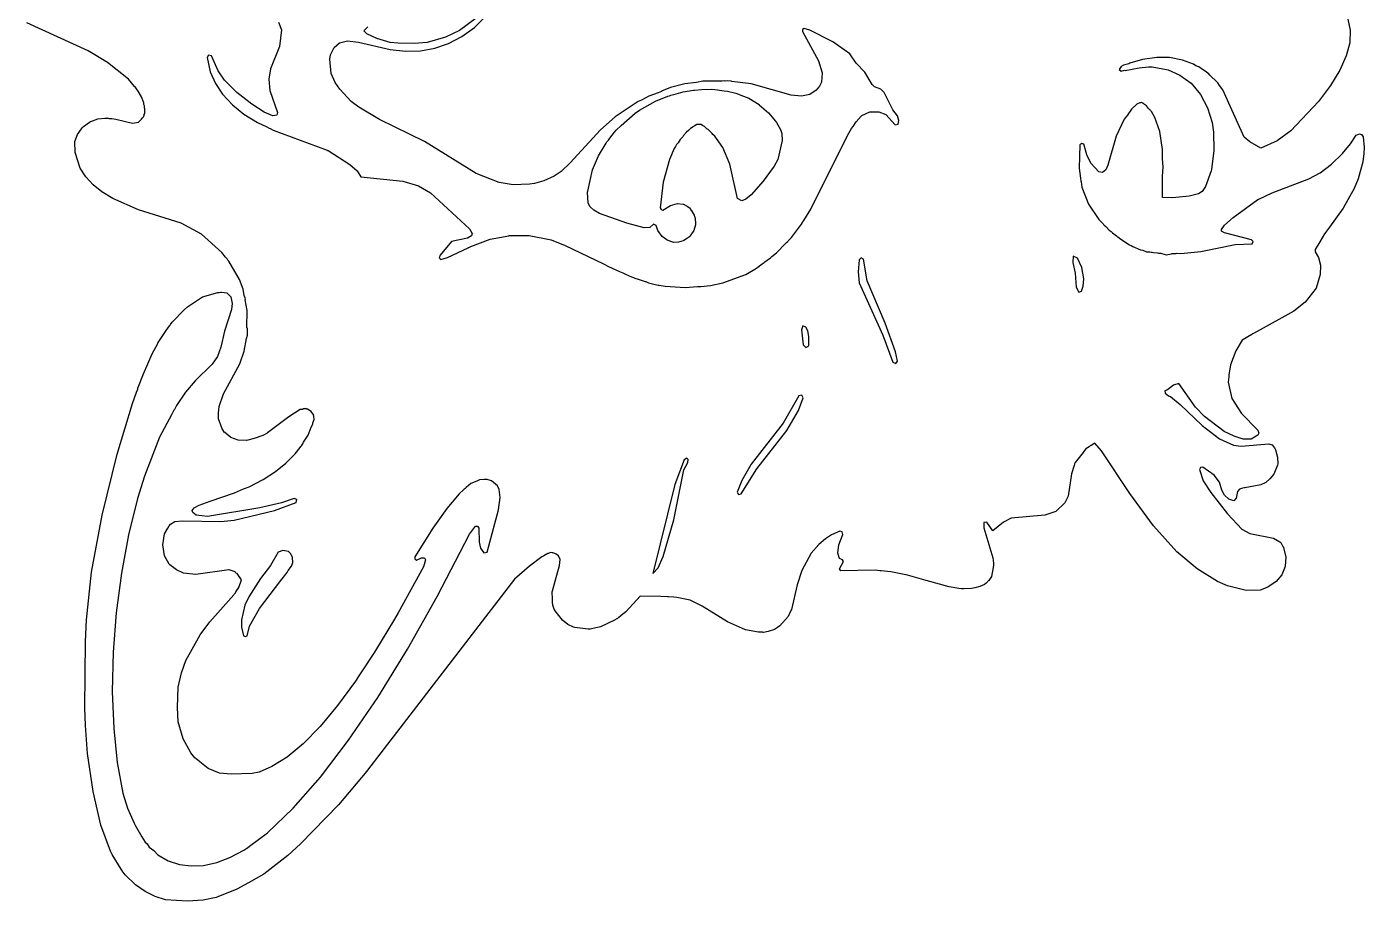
# Model space of a CAD drawing. Header units: millimetres. Extents: x 0 to 291, y 0 to 300.
# Drawn here: x 21.8 to 245.1, y 0.3 to 146.3 of the extents above; entities that cross this region are included whole.
import ezdxf

# ---------------------------------------------------------------- set-up
doc = ezdxf.new("R2010")
doc.units = ezdxf.units.MM
doc.layers.add('CUT', color=7, linetype='CONTINUOUS')

msp = doc.modelspace()

# ---------------------------------------------------------------- linework, layer by layer
at = {"layer": 'CUT'}
for points in [[(63.8147, 147.0538), (64.3018, 145.7895), (64.0011, 143.0222), (62.4565, 139.2725), (62.1951, 137.5465), (62.3606, 135.6706), (63.6716, 132.0012), (63.5111, 131.5202), (62.8944, 131.4277), (61.4435, 132.0475), (59.3659, 133.3666), (56.8632, 135.3025), (54.8208, 137.385), (53.722, 138.9547), (52.6092, 141.4165), (52.1451, 141.5779), (51.8922, 141.1565), (52.4326, 138.7496), (53.2741, 136.8082), (54.4865, 135.0185), (56.1127, 133.2874), (58.0327, 131.7211), (60.3209, 130.3115), (61.866, 129.5682), (62.2575, 129.3575), (62.4373, 129.2934), (62.9398, 129.0516), (71.9276, 125.6938), (71.9917, 125.6644), (72.0431, 125.6407), (72.0707, 125.628), (72.096, 125.6164), (75.6996, 123.3193), (76.9315, 122.2184), (77.5438, 121.237), (84.5772, 120.5332), (87.2143, 119.762), (89.1798, 118.5967), (95.703, 112.54), (96.1589, 111.7905), (96.0266, 111.3796), (95.3808, 110.9822), (92.7145, 110.4325), (90.7801, 108.1755), (90.6457, 107.7383), (90.9162, 107.4527), (92.0285, 107.7473), (95.4725, 109.4074), (95.5031, 109.4202), (95.5335, 109.4329), (95.5667, 109.4468), (95.9084, 109.5895), (99.1701, 110.8179), (102.264, 111.4179), (102.3112, 111.4214), (102.3742, 111.4261), (102.4053, 111.4284), (102.628, 111.4449), (105.6698, 111.4484), (109.3216, 110.722), (111.6729, 109.7672), (118.0743, 106.7242), (118.9156, 106.2835), (120.737, 105.4584), (121.2789, 105.2008), (121.7232, 105.0117), (122.7369, 104.5525), (123.0714, 104.4377), (123.2861, 104.3463), (123.8479, 104.1714), (125.0455, 103.7606), (125.1369, 103.7393), (125.6089, 103.5626), (126.4948, 103.3472), (126.7206, 103.2768), (126.9803, 103.2291), (127.212, 103.1728), (127.3417, 103.1627), (128.3495, 102.9774), (131.6789, 102.7508), (133.7545, 102.9079), (134.0998, 102.9163), (134.3344, 102.9517), (135.9586, 103.0746), (138.0174, 103.5389), (140.6139, 104.5068), (141.0162, 104.6508), (141.0468, 104.6682), (141.8297, 104.96), (143.6249, 105.9894), (144.5482, 106.6977), (144.8804, 106.9418), (144.9383, 106.9781), (144.9992, 107.0291), (145.9434, 107.7229), (146.1988, 107.9639), (146.9678, 108.5539), (148.5252, 110.1526), (148.5954, 110.2143), (148.6438, 110.2718), (148.8302, 110.4478), (148.9026, 110.54), (149.4344, 111.0859), (151.1149, 113.3609), (151.3188, 113.6209), (151.3703, 113.7067), (151.5444, 113.9425), (152.6617, 115.8466), (153.5917, 117.7018), (154.3097, 119.076), (154.6856, 119.8837), (159.0221, 128.5335), (159.4864, 129.3322), (159.7352, 129.6224), (160.2754, 130.4258), (161.0845, 131.3939), (161.1425, 131.4313), (161.1506, 131.4365), (161.1679, 131.4476), (161.1889, 131.4612), (162.5309, 132.0687), (164.0275, 132.1056), (165.216, 131.6207), (166.7735, 129.9441), (167.2495, 130.0549), (167.3644, 130.643), (167.1687, 131.4513), (166.4022, 132.4242), (164.9176, 135.3193), (164.3763, 135.9052), (163.2949, 136.29), (162.9316, 136.6739), (161.6989, 138.7348), (160.2293, 140.2013), (159.2023, 141.7489), (156.3322, 143.8072), (152.5157, 145.7319), (151.5927, 146.0319), (151.3151, 145.8428), (151.2878, 145.5079), (153.9571, 140.5936), (154.5749, 138.5839), (154.474, 137.0714), (154.1263, 136.3852), (153.5975, 135.7113), (152.5062, 134.9663), (151.1364, 134.6863), (149.4024, 134.8496), (142.7369, 136.7612), (139.4933, 137.1718), (139.3982, 137.19), (139.3475, 137.1903), (138.8539, 137.2528), (138.4119, 137.2398), (138.2937, 137.2528), (137.8608, 137.2237), (137.2169, 137.2049), (134.6395, 137.2225), (133.5782, 137.017), (131.6246, 136.7604), (129.244, 136.1816), (127.7572, 135.5207), (127.7357, 135.5137), (127.211, 135.2864), (125.6459, 134.6966), (124.404, 134.0303), (123.8685, 133.7923), (120.0096, 131.2437), (117.5738, 129.0719), (112.4967, 123.5671), (110.9935, 122.129), (109.811, 121.3271), (108.1046, 120.5595), (106.555, 120.155), (105.7456, 120.0381), (103.0031, 119.924), (100.6308, 120.2887), (96.7987, 121.7988), (88.2141, 127.1279), (80.689, 130.8256), (77.2016, 132.8653), (75.932, 133.8316), (74.0271, 135.8721), (73.2887, 136.9853), (72.6313, 138.497), (72.3858, 140.8961), (72.4977, 141.6312), (73.0829, 142.8595), (73.9828, 143.6147), (75.3444, 143.9327), (77.1517, 143.7305), (82.433, 142.5116), (85.0283, 142.2233), (87.529, 142.2846), (89.9395, 142.7355), (92.2161, 143.5118), (94.4466, 144.6764), (96.5279, 146.1763), (103.2224, 152.8396)], [(242.3318, 147.5471), (242.7323, 145.7537), (242.6628, 143.6243), (242.0677, 141.4457), (240.9885, 139.0238), (239.4294, 136.4733), (237.4304, 133.8187), (232.8098, 128.9318), (230.55, 127.2705), (227.8236, 126.0503), (225.9951, 127.0831), (225.0526, 127.8668), (221.4414, 135.751), (220.8889, 136.4826), (220.6324, 136.9144), (220.5631, 136.9763), (220.5151, 137.0724), (219.3234, 138.1981), (219.0511, 138.4697), (218.9929, 138.5103), (218.6972, 138.7896), (218.0653, 139.1574), (217.4399, 139.5938), (216.9833, 139.7873), (216.5701, 140.0278), (215.3394, 140.4843), (215.3383, 140.4846), (214.7195, 140.7469), (212.5431, 141.1436), (210.4346, 141.1428), (208.062, 140.8191), (205.9527, 140.2057), (205.7602, 140.1089), (204.9046, 139.8687), (204.5092, 139.6711), (204.1468, 139.1769), (204.4763, 138.8803), (205.0578, 139.0285), (205.139, 138.9735), (207.4883, 139.4518), (209.086, 139.5829), (209.6912, 139.5835), (212.3661, 139.1176), (214.3058, 138.2348), (216.1578, 136.88), (217.7301, 134.9769), (218.9019, 132.7681), (219.6967, 130.3213), (219.9192, 128.7087), (219.9731, 125.6436), (219.5814, 122.4604), (219.5368, 122.2192), (218.5627, 119.6357), (218.0189, 118.787), (217.4137, 118.3828), (215.8566, 118.0183), (213.0394, 117.7495), (211.3804, 117.8185), (211.3966, 121.3665), (211.4815, 122.8768), (211.41, 124.2795), (211.4169, 125.8005), (210.9644, 128.7925), (210.1293, 131.1523), (209.5571, 132.1448), (209.434, 132.2712), (209.396, 132.3433), (209.3109, 132.4283), (209.3098, 132.4303), (209.2992, 132.4401), (209.0774, 132.6617), (208.7227, 133.1163), (208.4124, 133.3195), (208.1843, 133.5535), (208.039, 133.564), (207.8657, 133.6774), (207.7053, 133.6167), (207.6991, 133.6188), (207.6877, 133.61), (207.6418, 133.5926), (207.6367, 133.593), (207.6238, 133.5858), (207.1338, 133.4001), (206.2332, 132.534), (206.0166, 132.2095), (205.6918, 131.7897), (205.5643, 131.5562), (204.9748, 130.8464), (203.6469, 128.0529), (202.2599, 123.2048), (201.9198, 122.4289), (201.4048, 121.9414), (200.7517, 122.0805), (199.4308, 123.5022), (198.7823, 124.925), (198.2758, 126.6743), (197.9057, 126.816), (197.603, 126.5603), (197.4701, 122.6622), (197.7259, 121.0169), (197.7623, 120.5838), (197.8222, 120.3973), (197.9553, 119.5415), (199.0375, 116.656), (200.7569, 114.1006), (201.4822, 113.3762), (201.4829, 113.3753), (201.4852, 113.3733), (201.5728, 113.2858), (201.6495, 113.181), (201.9228, 112.9362), (202.5187, 112.3411), (202.8408, 112.0877), (203.0487, 111.8741), (203.7138, 111.366), (203.8252, 111.2656), (203.9181, 111.2099), (204.4186, 110.8275), (205.8844, 109.8965), (206.1755, 109.7771), (206.4295, 109.6244), (207.7323, 109.0685), (208.1368, 108.9728), (208.7143, 108.736), (209.2589, 108.7074), (209.5212, 108.6454), (209.6453, 108.6405), (209.8771, 108.5812), (210.5831, 108.5454), (210.7005, 108.5196), (211.0921, 108.5108), (211.0985, 108.5038), (211.988, 108.2403), (212.9105, 108.3721), (213.0281, 108.4676), (213.6793, 108.4531), (213.7761, 108.4774), (214.4625, 108.4503), (217.7724, 108.7747), (223.5166, 109.9296), (226.3726, 110.0355), (226.5315, 110.4405), (226.2433, 110.7455), (221.7241, 111.8908), (221.269, 112.1707), (221.2272, 112.4278), (221.7684, 113.1772), (223.1917, 114.4672), (227.2981, 117.4461), (227.4224, 117.505), (227.4529, 117.5194), (227.4591, 117.5223), (227.4676, 117.5263), (229.6768, 118.5529), (235.8142, 120.8825), (237.7172, 121.9014), (239.6132, 123.3477), (241.4455, 125.1124), (242.7712, 126.7254), (243.7102, 128.2234), (244.2699, 128.4451), (244.6126, 128.3365), (244.8804, 127.8969), (245.0772, 126.1537), (245.0303, 125.1607), (244.8656, 123.7483), (244.082, 120.933), (243.3841, 119.2679), (241.5573, 116.0085), (239.2514, 112.8333), (238.589, 111.9504), (238.485, 111.7781), (238.4822, 111.7743), (238.4403, 111.704), (237.6511, 110.3973), (237.6453, 110.3731), (236.8979, 109.1217), (236.8616, 108.7085), (237.4591, 107.7732), (237.7641, 106.4869), (237.7252, 104.9281), (237.0356, 102.6519), (235.2091, 100.2944), (233.2978, 98.814), (227.2019, 95.3954), (226.4711, 95.0196), (226.303, 94.8913), (224.6957, 93.99), (223.6647, 92.1803), (222.7444, 89.8618), (222.6519, 89.1177), (222.4805, 88.2576), (222.495, 87.8546), (222.3806, 86.9343), (222.9905, 84.2387), (224.5839, 81.7471), (227.3388, 78.9521), (227.4849, 78.4326), (227.3319, 78.1179), (226.2106, 77.4643), (224.8815, 77.4579), (223.3753, 77.9329), (221.7119, 78.7507), (218.418, 81.2212), (216.9192, 82.7831), (214.0987, 86.7532), (213.2259, 86.4531), (212.2238, 85.6979), (211.7904, 85.5403), (211.8562, 85.1449), (212.3834, 84.6837), (212.7309, 84.5399), (214.3316, 83.2289), (218.015, 79.7431), (220.8897, 77.5017), (223.2738, 76.4654), (224.5242, 76.2627), (229.1587, 76.6858), (229.6797, 76.4782), (230.0991, 76.0003), (230.1736, 75.8575), (230.1845, 75.8367), (230.2146, 75.779), (230.2792, 75.6553), (230.597, 74.4433), (230.6021, 74.4077), (230.6289, 73.3045), (230.6028, 73.082), (229.9959, 71.6122), (229.3019, 70.8313), (228.6662, 70.2276), (227.8098, 69.7937), (225.1453, 69.294), (225.0344, 69.3103), (224.5717, 69.1883), (224.5689, 69.1859), (224.2338, 69.123), (223.8947, 68.6991), (223.7054, 67.588), (223.2834, 67.1536), (222.4471, 67.4106), (221.7649, 68.0916), (221.2756, 68.9071), (220.9076, 70.2599), (219.9956, 71.4346), (218.1094, 72.7544), (217.7461, 72.7095), (217.5805, 72.3831), (218.1947, 70.5025), (219.4713, 68.5323), (222.226, 64.99), (224.6317, 62.4188), (225.9975, 61.7203), (229.9141, 60.8964), (231.0045, 60.3203), (231.1382, 60.1675), (231.5048, 59.532), (231.5144, 59.5154), (231.9625, 57.7716), (231.8667, 56.2035), (231.3306, 54.8067), (230.3638, 53.6761), (228.9667, 52.7447), (227.6875, 52.2254), (225.344, 52.16), (222.248, 52.9506), (220.5762, 53.6834), (217.158, 55.7932), (213.8107, 58.6124), (209.9173, 62.9679), (205.9169, 68.3566), (201.2282, 75.5186), (200.0882, 76.7913), (199.4619, 76.3791), (199.2938, 76.3073), (199.1414, 76.1682), (198.6079, 75.817), (198.1967, 75.3059), (198.1834, 75.2937), (198.1458, 75.2425), (196.8002, 73.5696), (196.7191, 73.3015), (196.7102, 73.2894), (196.6425, 73.0484), (196.2191, 71.6489), (195.638, 67.9209), (195.0758, 66.8158), (193.6056, 65.3902), (191.7428, 64.7396), (186.1159, 64.2817), (184.8449, 63.6021), (183.0876, 62.1385), (182.0961, 63.566), (181.5446, 63.5071), (181.5867, 62.652), (183.0543, 57.6459), (183.1663, 56.7625), (183.1717, 56.7051), (183.1676, 56.6056), (183.1625, 56.4829), (183.1594, 56.4098), (183.1436, 56.0292), (182.8582, 54.5208), (182.5325, 54.0202), (182.3812, 53.8631), (182.3184, 53.7979), (182.2188, 53.6945), (181.9393, 53.4043), (181.7014, 53.1948), (180.8735, 52.8259), (180.0753, 52.5993), (179.5355, 52.4997), (178.2339, 52.466), (177.927, 52.4771), (177.8774, 52.4789), (177.8535, 52.4798), (177.3745, 52.4972), (175.8008, 52.8018), (171.9464, 53.8454), (168.8513, 54.7274), (166.0477, 55.3151), (164.4114, 55.4586), (164.2853, 55.4789), (164.1788, 55.479), (163.4027, 55.547), (157.6782, 55.4646), (157.4966, 55.7995), (158.161, 57.0211), (157.9969, 57.314), (157.4799, 57.5261), (157.1892, 58.3888), (157.3874, 59.8153), (158.0156, 61.5219), (157.9257, 61.9575), (157.5353, 62.0855), (156.1426, 61.4861), (155.139, 60.7853), (153.9992, 59.8387), (152.7468, 58.4205), (151.1605, 55.4967), (150.4198, 53.1445), (149.4623, 49.019), (149.3674, 48.811), (148.8965, 47.8519), (147.5002, 46.2606), (147.1327, 46.0122), (146.6432, 45.6822), (145.5858, 45.3074), (144.7665, 45.1913), (144.7624, 45.1914), (144.7419, 45.1919), (144.6188, 45.1947), (143.9608, 45.2099), (141.7558, 45.5839), (138.7915, 46.9346), (134.5715, 49.571), (132.5155, 50.5378), (130.337, 51.0037), (129.8139, 51.0414), (128.9304, 51.1313), (128.7336, 51.1191), (127.6335, 51.1983), (124.2137, 51.2171), (121.7803, 48.5944), (121.6404, 48.4834), (121.6252, 48.4713), (121.3533, 48.2557), (120.8835, 47.883), (120.6181, 47.6725), (120.6015, 47.6594), (120.4301, 47.5234), (119.8195, 47.1752), (117.5716, 46.13), (117.3264, 46.0723), (117.0785, 46.0139), (116.7762, 45.9427), (115.8726, 45.7299), (115.5199, 45.721), (113.2642, 45.9764), (113.0794, 46.0474), (112.1239, 46.4811), (111.2139, 47.2182), (109.981, 48.7943), (109.859, 49.043), (109.6141, 49.7481), (109.5848, 50.2155), (109.5848, 50.2156), (109.5842, 50.225), (109.5524, 50.7325), (109.5159, 51.9579), (109.5578, 52.1479), (110.7316, 56.3762), (110.8268, 57.3507), (110.5546, 57.9652), (110.1938, 58.2654), (109.9505, 58.3442), (109.7974, 58.4311), (109.6164, 58.4524), (109.5518, 58.4734), (109.5077, 58.4652), (109.2078, 58.5006), (108.8963, 58.3525), (108.8047, 58.3356), (108.1196, 57.9835), (108.0105, 57.9316), (107.9928, 57.9183), (107.7746, 57.8061), (105.7032, 56.2523), (103.2175, 54.0606), (78.6942, 22.1823), (78.5554, 22.0093), (73.8328, 16.4076), (67.5022, 9.8791), (65.3748, 7.9515), (61.3545, 4.8209), (58.8324, 3.3447), (56.8617, 2.2999), (53.7057, 1.044), (53.7055, 1.0439), (53.703, 1.043), (53.6827, 1.036), (53.4147, 0.943), (51.2506, 0.4976), (48.6024, 0.2961), (44.9587, 0.5345), (43.2316, 1.0662), (41.5589, 1.922), (39.9286, 3.056), (38.2378, 4.6897), (37.7387, 5.3878), (37.7147, 5.4214), (37.6559, 5.5037), (37.5315, 5.6776), (36.0535, 8.1123), (35.7735, 8.6719), (34.1676, 13.0216), (32.8478, 18.6047), (31.9244, 24.9773), (31.5956, 29.6315), (31.4631, 32.5964), (31.5789, 43.685), (31.7614, 47.2847), (32.6199, 55.2364), (34.3685, 64.7686), (36.8752, 74.9593), (39.4671, 83.381), (40.1288, 85.2911), (40.3082, 85.8091), (40.3218, 85.8482), (40.354, 85.9412), (41.2592, 88.3752), (42.7249, 91.6729), (43.653, 93.4336), (43.689, 93.4995), (43.7099, 93.5376), (43.723, 93.5616), (43.7363, 93.5859), (45.0837, 95.5674), (45.6361, 96.3548), (45.7231, 96.4789), (45.8082, 96.6001), (46.0603, 96.9595), (48.0875, 99.0397), (48.6346, 99.5482), (51.1215, 101.1819), (53.7141, 101.9187), (53.9325, 101.9482), (54.1405, 101.9764), (54.2234, 101.9876), (54.2991, 101.9979), (55.21, 101.8775), (55.8809, 101.2116), (56.0974, 100.0893), (55.9955, 99.109), (54.7796, 95.4568), (54.2071, 92.7809), (53.6124, 91.2607), (52.7403, 89.9694), (49.8944, 87.1893), (48.294, 85.2976), (46.7686, 83.0449), (46.4276, 82.4061), (46.3368, 82.2768), (45.9419, 81.4961), (43.9504, 77.7652), (41.4295, 71.2825), (40.2737, 67.5504), (38.7616, 61.4663), (37.5785, 55.0549), (36.7259, 48.4634), (36.1994, 41.8545), (36.0673, 35.3207), (36.2966, 29.1637), (36.8869, 23.4492), (37.8362, 18.3355), (38.6286, 15.8538), (39.699, 13.3564), (39.9581, 12.9134), (40.982, 11.053), (41.2929, 10.6318), (41.5823, 10.137), (41.8621, 9.8604), (42.242, 9.3456), (42.9757, 8.7596), (43.693, 8.0506), (45.3999, 7.0586), (47.2749, 6.439), (49.2092, 6.1869), (51.2799, 6.2809), (53.5146, 6.7791), (55.7148, 7.6082), (58.0498, 8.8231), (58.5149, 9.1651), (58.6566, 9.2379), (58.9662, 9.4968), (61.9931, 11.7221), (66.2912, 15.8197), (70.8231, 21.0098), (75.5246, 27.1916), (80.3939, 34.3319), (85.33, 42.3617), (90.3006, 51.1842), (95.6972, 61.5827), (96.7276, 62.9348), (97.0228, 62.9154), (97.2457, 62.5764), (97.316, 60.2286), (97.5471, 59.2315), (98.1193, 58.4428), (98.6642, 58.5593), (100.5573, 65.6618), (100.8135, 67.6851), (100.634, 69.0386), (100.3747, 69.6295), (99.3881, 70.4992), (98.6503, 70.7353), (98.3422, 70.6928), (98.1422, 70.7295), (97.3813, 70.631), (97.1328, 70.5262), (97.0465, 70.5143), (96.9193, 70.4361), (95.9387, 70.0224), (95.1598, 69.3544), (95.0455, 69.2841), (94.9542, 69.2009), (94.8044, 69.101), (94.6967, 68.9662), (93.9783, 68.3112), (91.9366, 65.8795), (89.6005, 62.5893), (86.5731, 57.8163), (86.5759, 57.482), (86.8745, 57.266), (87.6819, 57.6358), (88.1996, 57.6429), (88.3487, 57.2968), (88.0306, 56.1502), (83.7862, 48.4502), (83.1725, 47.3746), (80.0221, 42.1439), (79.8594, 41.8965), (77.6802, 38.5974), (77.1227, 37.7535), (76.7582, 37.2016), (76.6544, 37.0445), (73.6872, 33.0033), (70.7484, 29.4688), (67.9403, 26.5625), (65.2675, 24.3528), (62.6913, 22.7995), (60.5896, 21.8621), (59.4248, 21.6169), (55.9256, 21.5135), (53.9456, 21.6554), (52.0706, 22.4461), (50.6628, 23.5607), (50.2968, 23.8801), (50.1166, 24.0373), (50.1127, 24.0407), (49.8624, 24.2591), (49.1815, 25.0804), (49.1813, 25.0806), (47.8968, 27.3863), (47.0802, 30.2388), (46.9341, 32.6184), (47.0527, 36.0399), (47.632, 38.4565), (48.3591, 40.5084), (50.73, 44.756), (52.3767, 46.9411), (56.3551, 51.447), (56.4192, 51.541), (56.6207, 51.7675), (56.7162, 51.977), (57.1982, 52.6845), (57.6391, 53.9756), (56.9067, 54.9993), (56.7049, 55.0891), (56.5883, 55.2741), (55.5762, 55.6118), (55.5427, 55.6062), (55.5416, 55.6066), (50.0264, 54.8225), (47.9608, 55.0601), (46.7835, 55.6082), (45.6828, 56.4554), (45.5726, 56.5923), (44.7785, 57.9834), (44.5103, 59.791), (44.7832, 61.6153), (44.7866, 61.6245), (45.329, 62.5948), (45.5568, 62.953), (45.8094, 63.2341), (46.496, 63.6732), (47.7897, 63.8078), (54.1821, 63.676), (56.3898, 63.9382), (63.162, 65.5416), (66.764, 66.8647), (66.8623, 67.346), (66.4483, 67.5493), (64.3347, 66.8194), (60.7139, 65.9637), (51.9707, 64.5441), (50.0607, 64.7811), (49.5323, 65.179), (49.4202, 65.5225), (49.7202, 65.9628), (50.5557, 66.4018), (52.4291, 67.0928), (56.4842, 68.4657), (57.9913, 69.1443), (58.9451, 69.4961), (61.2329, 70.6884), (63.2903, 72.0483), (65.0552, 73.4603), (66.5848, 74.9865), (67.4262, 76.0767), (67.5484, 76.2134), (67.6424, 76.3569), (67.8873, 76.6743), (68.0153, 76.9264), (68.7809, 78.0955), (69.2955, 79.4474), (69.5514, 79.9512), (69.5719, 80.1735), (69.7778, 80.7144), (69.7039, 81.2879), (69.6778, 81.3198), (69.6886, 81.4358), (69.2915, 82.0799), (68.6449, 82.477), (68.5274, 82.468), (68.4625, 82.5209), (68.3429, 82.5164), (68.2477, 82.5554), (68.1385, 82.5089), (68.0007, 82.5038), (67.8292, 82.414), (67.4169, 82.3822), (65.5473, 81.1961), (61.9691, 78.4945), (61.9433, 78.479), (61.9247, 78.4678), (61.8271, 78.4091), (61.4447, 78.179), (61.2054, 78.0701), (59.7478, 77.5599), (58.478, 77.232), (57.0647, 77.2635), (55.8437, 77.7346), (55.836, 77.7395), (54.85, 78.544), (54.8211, 78.5729), (54.4039, 79.1528), (53.7714, 80.8258), (53.8033, 81.6705), (53.8677, 82.5308), (53.8843, 82.7527), (53.8894, 82.821), (53.8969, 82.9207), (54.6477, 85.0105), (57.3503, 90.0237), (58.0936, 92.1624), (58.4902, 94.2676), (58.6127, 94.7836), (58.6131, 95.9888), (58.5349, 96.0518), (58.5754, 98.952), (58.233, 100.7291), (58.2903, 100.8963), (58.1026, 101.4062), (57.8996, 102.46), (57.2981, 104.1268), (55.5331, 107.1425), (55.3827, 107.3259), (55.2577, 107.5525), (54.9474, 107.8567), (54.3282, 108.6117), (50.9448, 111.6681), (47.5601, 113.5196), (40.4561, 115.7554), (36.1356, 117.6022), (34.3302, 118.728), (32.8678, 119.9304), (31.639, 121.2577), (30.7169, 122.7003), (29.8826, 125.2854), (29.8188, 127.1521), (30.2343, 128.3205), (30.9371, 129.2511), (31.0998, 129.4665), (31.1829, 129.5765), (31.2415, 129.6541), (32.2534, 130.367), (32.3883, 130.4422), (32.4368, 130.4692), (32.4536, 130.4786), (32.4645, 130.4846), (33.6651, 130.9103), (34.8278, 131.037), (35.1733, 131.0308), (35.3793, 131.0122), (35.3892, 131.0113), (35.5671, 130.9952), (35.9633, 130.9593), (36.6517, 130.844), (39.4271, 130.2277), (40.4197, 130.3525), (40.8617, 130.8247), (40.954, 130.8658), (41.0946, 131.0736), (41.2763, 131.2677), (41.3128, 131.3961), (41.3913, 131.5122), (41.396, 131.6387), (41.472, 131.7909), (41.4744, 131.9645), (41.4772, 131.9744), (41.4749, 132.0001), (41.4831, 132.5962), (41.4365, 132.7392), (41.4487, 133.0702), (41.3563, 133.3032), (41.3287, 133.607), (40.9296, 134.5903), (40.4063, 135.5624), (40.1227, 135.9074), (39.9064, 136.2472), (39.801, 136.2986), (38.792, 137.5257), (35.2873, 140.3475), (32.0612, 142.257), (21.786, 146.9664)], [(96.8358, 147.7405), (94.0525, 145.6869), (91.6985, 144.5776), (88.6263, 143.6856), (86.4567, 143.4807), (83.7567, 143.5466), (82.4532, 143.6857), (80.204, 144.3145), (78.5561, 145.1194), (78.0856, 145.5991), (78.711, 146.308)]]:
    msp.add_lwpolyline(points, dxfattribs=at)
for points in [[(119.1266, 127.6779), (119.9179, 128.672), (120.2079, 129.0362), (121.0101, 129.8244), (123.3863, 131.8531), (124.0754, 132.3795), (126.7414, 133.854), (128.8058, 134.6966), (129.0748, 134.7767), (129.3352, 134.8543), (129.7537, 134.9789), (129.8149, 134.9971), (131.368, 135.4226), (133.1225, 135.6927), (133.1367, 135.694), (133.1941, 135.6992), (133.239, 135.7033), (134.422, 135.8113), (136.0621, 135.861), (136.6597, 135.8082), (137.1269, 135.7513), (137.4235, 135.7151), (138.1945, 135.6211), (138.762, 135.552), (140.1639, 135.2145), (141.4221, 134.7337), (142.3359, 134.3556), (144.0341, 133.3117), (144.057, 133.2942), (144.0632, 133.2894), (144.069, 133.285), (144.0843, 133.2733), (145.5982, 131.9308), (146.7723, 130.5403), (146.9399, 130.2963), (147.6253, 129.1396), (147.8535, 128.4831), (147.8782, 127.3226), (147.1579, 124.1443), (146.5815, 123.0416), (144.7463, 120.5003), (142.7292, 118.2504), (141.8293, 117.5214), (141.1492, 117.2323), (140.4305, 117.6305), (139.1779, 123.3503), (138.0128, 126.1124), (136.9601, 127.6577), (136.7429, 127.8842), (136.6549, 128.0282), (136.3412, 128.3249), (136.2205, 128.4824), (135.9831, 128.6767), (135.5613, 129.1166), (135.3335, 129.2781), (134.9187, 129.6705), (134.6162, 129.7867), (134.3665, 129.9637), (134.137, 129.9707), (134.0498, 130.0042), (133.9862, 129.9753), (133.6624, 129.9851), (132.571, 129.3111), (132.2752, 128.9932), (131.9157, 128.7162), (131.4432, 128.1161), (131.2907, 127.9353), (130.857, 127.4693), (130.5209, 126.9444), (130.2803, 126.6388), (130.1158, 126.3119), (129.8869, 125.9543), (129.0653, 124.1217), (128.0178, 120.3658), (127.5318, 116.0621), (127.6789, 115.7653), (128.0013, 115.689), (129.2566, 116.4627), (130.4154, 116.785), (131.3795, 116.6784), (131.3808, 116.6779), (131.3842, 116.6767), (131.3928, 116.6735), (131.425, 116.6618), (132.0318, 116.3249), (132.242, 116.1666), (132.4069, 116.0399), (132.587, 115.8336), (132.6702, 115.6974), (132.6744, 115.6905), (132.6966, 115.6541), (133.1827, 114.858), (133.1867, 114.8484), (133.1931, 114.8291), (133.2076, 114.7855), (133.2469, 114.6676), (133.3656, 114.3112), (133.4495, 113.4541), (133.4165, 113.247), (133.1736, 112.3053), (132.67, 111.563), (132.4988, 111.3533), (132.4502, 111.2937), (132.4323, 111.2718), (132.4066, 111.2403), (131.9539, 110.8665), (131.4806, 110.6174), (131.3695, 110.5612), (130.5677, 110.3111), (129.8301, 110.3056), (128.6825, 110.6501), (127.8803, 111.3019), (127.1377, 112.2806), (126.848, 113.1269), (126.4273, 113.3355), (125.7815, 112.7911), (124.8574, 112.7104), (121.9806, 113.5096), (117.4219, 115.1441), (116.4605, 115.6687), (115.8598, 116.2053), (115.4929, 116.8575), (115.4158, 118.6624), (115.4433, 118.8265), (116.2212, 122.3984), (117.225, 124.7321), (118.4969, 126.8846), (118.6413, 127.0682), (118.8879, 127.378)], [(160.7572, 103.565), (164.7065, 94.8119), (166.399, 90.3071), (166.8666, 90.0768), (167.1494, 90.4798), (166.809, 92.0232), (165.1108, 96.8224), (162.1099, 103.8795), (161.4895, 107.4819), (161.0832, 107.7118), (160.7481, 107.3869), (160.5717, 105.3594)], [(196.4044, 106.9554), (196.7998, 105.1433), (196.9975, 102.8371), (197.4258, 101.9805), (197.8541, 102.1782), (198.1506, 102.9689), (198.2494, 104.1879), (197.9529, 106.1317), (197.2281, 107.6472), (196.5033, 108.0096)], [(152.3552, 93.052), (152.3552, 94.6005), (152.1575, 95.523), (151.861, 96.116), (151.3668, 96.3467), (151.1362, 95.7207), (151.4327, 93.1838), (151.8281, 92.7226)], [(148.6977, 78.8852), (150.6238, 82.2556), (151.3788, 84.331), (151.2082, 84.7666), (150.6904, 84.6673), (148.0516, 80.0904), (142.7385, 73.2568), (141.1813, 70.5641), (140.3606, 68.5915), (140.6246, 68.2091), (141.0431, 68.3214), (143.6474, 72.5108)], [(131.5661, 73.9761), (129.9847, 69.8578), (126.3276, 54.999), (127.1842, 55.9874), (128.0079, 57.8324), (129.8199, 63.9604), (131.5002, 72.2958), (132.1591, 73.5478), (132.1921, 74.042), (131.9944, 74.2726)], [(60.7965, 54.1751), (58.8818, 51.1253), (58.2176, 49.7222), (57.6216, 47.2805), (57.6509, 46.0308), (57.9567, 44.6352), (58.2872, 44.4714), (58.5844, 44.6251), (58.9975, 46.2018), (60.6519, 49.179), (64.1791, 53.848), (65.26, 55.1711), (65.4321, 55.5066), (65.9998, 56.2581), (66.186, 56.8682), (66.1507, 57.6723), (65.8883, 58.2809), (65.4724, 58.6681), (64.5213, 58.8719), (63.7633, 58.5817), (62.4947, 56.3766)]]:
    msp.add_lwpolyline(points, close=True, dxfattribs=at)

doc.saveas('drawing.dxf')
